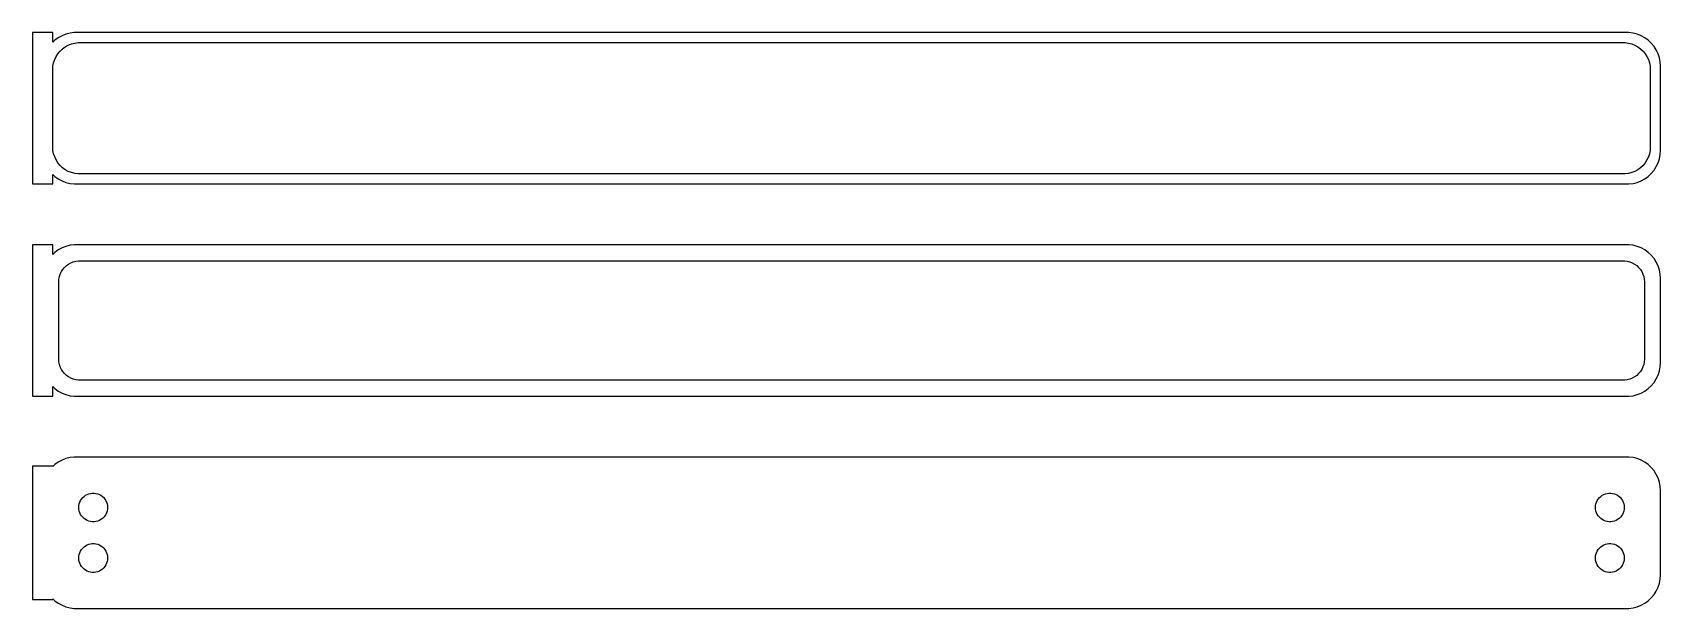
# Model space of a CAD drawing. Header units: metres. Extents: x -122 to 120, y 83 to 169.
import ezdxf

# ---------------------------------------------------------------- set-up
doc = ezdxf.new("R2010")
doc.units = ezdxf.units.M

msp = doc.modelspace()

# ---------------------------------------------------------------- linework, layer by layer
for p, q in [((-118.5, 168.74), (-121.5, 168.74)), ((-121.5, 168.74), (-121.5, 146.26)), ((-118.5, 167.309), (-118.5, 168.74)), ((-118.187, 167.603), (-118.5, 167.309)), ((-117.679, 167.972), (-118.187, 167.603)), ((-117.129, 168.274), (-117.679, 167.972)), ((-116.545, 168.505), (-117.129, 168.274)), ((-116.643, 166.627), (-116.203, 166.869)), ((-115.937, 168.661), (-116.545, 168.505)), ((-116.203, 166.869), (-115.736, 167.054)), ((-115.314, 168.74), (-115.937, 168.661)), ((-115.736, 167.054), (-115.25, 167.179)), ((115.314, 168.74), (-115.314, 168.74)), ((-115.25, 167.179), (-114.751, 167.242)), ((-114.751, 167.242), (114.751, 167.242)), ((114.751, 167.242), (115.25, 167.179)), ((115.25, 167.179), (115.736, 167.054)), ((115.937, 168.661), (115.314, 168.74)), ((115.736, 167.054), (116.203, 166.869)), ((116.545, 168.505), (115.937, 168.661)), ((116.203, 166.869), (116.643, 166.627)), ((117.129, 168.274), (116.545, 168.505)), ((117.679, 167.972), (117.129, 168.274)), ((118.187, 167.603), (117.679, 167.972)), ((118.645, 167.173), (118.187, 167.603)), ((119.045, 166.689), (118.645, 167.173)), ((119.382, 166.159), (119.045, 166.689)), ((-118.468, 163.751), (-118.374, 164.245)), ((-118.374, 164.245), (-118.219, 164.722)), ((-118.219, 164.722), (-118.005, 165.177)), ((-118.005, 165.177), (-117.736, 165.601)), ((-117.736, 165.601), (-117.416, 165.988)), ((-117.416, 165.988), (-117.05, 166.332)), ((-117.05, 166.332), (-116.643, 166.627)), ((116.643, 166.627), (117.05, 166.332)), ((117.05, 166.332), (117.416, 165.988)), ((117.416, 165.988), (117.736, 165.601)), ((117.736, 165.601), (118.005, 165.177)), ((118.005, 165.177), (118.219, 164.722)), ((118.219, 164.722), (118.374, 164.245)), ((118.374, 164.245), (118.468, 163.751)), ((119.649, 165.591), (119.382, 166.159)), ((119.843, 164.993), (119.649, 165.591)), ((119.961, 164.377), (119.843, 164.993)), ((120, 163.75), (119.961, 164.377)), ((-118.5, 163.25), (-118.468, 163.751)), ((-118.5, 151.75), (-118.5, 163.25)), ((118.468, 163.751), (118.5, 163.25)), ((118.5, 163.25), (118.5, 151.75)), ((120, 151.25), (120, 163.75)), ((-118.468, 151.249), (-118.5, 151.75)), ((-118.374, 150.755), (-118.468, 151.249)), ((-118.219, 150.278), (-118.374, 150.755)), ((-118.005, 149.823), (-118.219, 150.278)), ((-117.736, 149.399), (-118.005, 149.823)), ((118.005, 149.823), (117.736, 149.399)), ((118.219, 150.278), (118.005, 149.823)), ((118.374, 150.755), (118.219, 150.278)), ((118.468, 151.249), (118.374, 150.755)), ((118.5, 151.75), (118.468, 151.249)), ((119.649, 149.409), (119.843, 150.007)), ((119.843, 150.007), (119.961, 150.623)), ((119.961, 150.623), (120, 151.25)), ((-118.5, 147.691), (-118.187, 147.397)), ((-118.5, 146.26), (-118.5, 147.691)), ((-118.187, 147.397), (-117.679, 147.028)), ((-117.416, 149.012), (-117.736, 149.399)), ((-117.05, 148.668), (-117.416, 149.012)), ((-116.643, 148.373), (-117.05, 148.668)), ((-116.203, 148.131), (-116.643, 148.373)), ((-115.736, 147.946), (-116.203, 148.131)), ((-115.25, 147.821), (-115.736, 147.946)), ((-114.751, 147.758), (-115.25, 147.821)), ((114.751, 147.758), (-114.751, 147.758)), ((115.25, 147.821), (114.751, 147.758)), ((115.736, 147.946), (115.25, 147.821)), ((116.203, 148.131), (115.736, 147.946)), ((116.643, 148.373), (116.203, 148.131)), ((117.05, 148.668), (116.643, 148.373)), ((117.416, 149.012), (117.05, 148.668)), ((117.736, 149.399), (117.416, 149.012)), ((117.679, 147.028), (118.187, 147.397)), ((118.187, 147.397), (118.645, 147.827)), ((118.645, 147.827), (119.045, 148.311)), ((119.045, 148.311), (119.382, 148.841)), ((119.382, 148.841), (119.649, 149.409)), ((-121.5, 146.26), (-118.5, 146.26)), ((-117.679, 147.028), (-117.129, 146.726)), ((-117.129, 146.726), (-116.545, 146.495)), ((-116.545, 146.495), (-115.937, 146.339)), ((-115.937, 146.339), (-115.314, 146.26)), ((-115.314, 146.26), (115.314, 146.26)), ((115.314, 146.26), (115.937, 146.339)), ((115.937, 146.339), (116.545, 146.495)), ((116.545, 146.495), (117.129, 146.726)), ((117.129, 146.726), (117.679, 147.028)), ((-118.5, 137.229), (-121.5, 137.229)), ((-121.5, 137.229), (-121.5, 114.771)), ((-118.5, 135.809), (-118.5, 137.229)), ((-118.187, 136.103), (-118.5, 135.809)), ((-117.679, 136.472), (-118.187, 136.103)), ((-117.129, 136.774), (-117.679, 136.472)), ((-116.545, 137.005), (-117.129, 136.774)), ((-115.937, 137.161), (-116.545, 137.005)), ((-115.314, 137.24), (-115.937, 137.161)), ((115.314, 137.24), (-115.314, 137.24)), ((115.937, 137.161), (115.314, 137.24)), ((116.545, 137.005), (115.937, 137.161)), ((117.129, 136.774), (116.545, 137.005)), ((117.679, 136.472), (117.129, 136.774)), ((118.187, 136.103), (117.679, 136.472)), ((118.645, 135.673), (118.187, 136.103)), ((119.045, 135.189), (118.645, 135.673)), ((-117.515, 132.524), (-117.394, 132.896)), ((-117.394, 132.896), (-117.228, 133.25)), ((-117.228, 133.25), (-117.018, 133.58)), ((-117.018, 133.58), (-116.769, 133.881)), ((-116.769, 133.881), (-116.484, 134.149)), ((-116.484, 134.149), (-116.168, 134.378)), ((-116.168, 134.378), (-115.825, 134.567)), ((-115.825, 134.567), (-115.462, 134.711)), ((-115.462, 134.711), (-115.083, 134.808)), ((-115.083, 134.808), (-114.695, 134.857)), ((-114.695, 134.857), (114.695, 134.857)), ((114.695, 134.857), (115.083, 134.808)), ((115.083, 134.808), (115.462, 134.711)), ((115.462, 134.711), (115.825, 134.567)), ((115.825, 134.567), (116.168, 134.378)), ((116.168, 134.378), (116.484, 134.149)), ((116.484, 134.149), (116.769, 133.881)), ((116.769, 133.881), (117.018, 133.58)), ((117.018, 133.58), (117.228, 133.25)), ((117.228, 133.25), (117.394, 132.896)), ((117.394, 132.896), (117.515, 132.524)), ((119.382, 134.659), (119.045, 135.189)), ((119.649, 134.091), (119.382, 134.659)), ((119.843, 133.493), (119.649, 134.091)), ((119.961, 132.877), (119.843, 133.493)), ((120, 132.25), (119.961, 132.877)), ((-117.613, 131.75), (-117.588, 132.14)), ((-117.613, 120.25), (-117.613, 131.75)), ((-117.588, 132.14), (-117.515, 132.524)), ((117.515, 132.524), (117.588, 132.14)), ((117.588, 132.14), (117.613, 131.75)), ((117.613, 131.75), (117.613, 120.25)), ((120, 119.75), (120, 132.25)), ((-117.588, 119.86), (-117.613, 120.25)), ((-117.515, 119.476), (-117.588, 119.86)), ((-117.394, 119.104), (-117.515, 119.476)), ((-117.228, 118.75), (-117.394, 119.104)), ((-117.018, 118.42), (-117.228, 118.75)), ((-116.769, 118.119), (-117.018, 118.42)), ((117.018, 118.42), (116.769, 118.119)), ((117.228, 118.75), (117.018, 118.42)), ((117.394, 119.104), (117.228, 118.75)), ((117.515, 119.476), (117.394, 119.104)), ((117.588, 119.86), (117.515, 119.476)), ((117.613, 120.25), (117.588, 119.86)), ((119.649, 117.909), (119.843, 118.507)), ((119.843, 118.507), (119.961, 119.123)), ((119.961, 119.123), (120, 119.75)), ((-118.5, 114.771), (-118.5, 116.191)), ((-118.5, 116.191), (-118.187, 115.897)), ((-116.484, 117.851), (-116.769, 118.119)), ((-116.168, 117.622), (-116.484, 117.851)), ((-115.825, 117.433), (-116.168, 117.622)), ((-115.462, 117.289), (-115.825, 117.433)), ((-115.083, 117.192), (-115.462, 117.289)), ((-114.695, 117.143), (-115.083, 117.192)), ((114.695, 117.143), (-114.695, 117.143)), ((115.083, 117.192), (114.695, 117.143)), ((115.462, 117.289), (115.083, 117.192)), ((115.825, 117.433), (115.462, 117.289)), ((116.168, 117.622), (115.825, 117.433)), ((116.484, 117.851), (116.168, 117.622)), ((116.769, 118.119), (116.484, 117.851)), ((118.187, 115.897), (118.645, 116.327)), ((118.645, 116.327), (119.045, 116.811)), ((119.045, 116.811), (119.382, 117.341)), ((119.382, 117.341), (119.649, 117.909)), ((-121.5, 114.771), (-118.5, 114.771)), ((-118.187, 115.897), (-117.679, 115.528)), ((-117.679, 115.528), (-117.129, 115.226)), ((-117.129, 115.226), (-116.545, 114.995)), ((-116.545, 114.995), (-115.937, 114.839)), ((-115.937, 114.839), (-115.314, 114.76)), ((-115.314, 114.76), (115.314, 114.76)), ((115.314, 114.76), (115.937, 114.839)), ((115.937, 114.839), (116.545, 114.995)), ((116.545, 114.995), (117.129, 115.226)), ((117.129, 115.226), (117.679, 115.528)), ((117.679, 115.528), (118.187, 115.897)), ((-118.5, 104.403), (-121.5, 104.403)), ((-121.5, 104.403), (-121.5, 84.5974)), ((-118.187, 104.603), (-118.5, 104.309)), ((-118.5, 104.309), (-118.5, 104.403)), ((-117.679, 104.972), (-118.187, 104.603)), ((-117.129, 105.274), (-117.679, 104.972)), ((-116.545, 105.505), (-117.129, 105.274)), ((-115.937, 105.661), (-116.545, 105.505)), ((-115.314, 105.74), (-115.937, 105.661)), ((115.314, 105.74), (-115.314, 105.74)), ((115.937, 105.661), (115.314, 105.74)), ((116.545, 105.505), (115.937, 105.661)), ((117.129, 105.274), (116.545, 105.505)), ((117.679, 104.972), (117.129, 105.274)), ((118.187, 104.603), (117.679, 104.972)), ((118.645, 104.173), (118.187, 104.603)), ((119.045, 103.689), (118.645, 104.173)), ((119.382, 103.159), (119.045, 103.689)), ((119.649, 102.591), (119.382, 103.159)), ((119.843, 101.993), (119.649, 102.591)), ((119.961, 101.377), (119.843, 101.993)), ((-114.568, 98.781), (-114.485, 99.036)), ((-114.485, 99.036), (-114.371, 99.2787)), ((-114.371, 99.2787), (-114.227, 99.5051)), ((-114.227, 99.5051), (-114.057, 99.7117)), ((-114.057, 99.7117), (-113.861, 99.8953)), ((-113.861, 99.8953), (-113.644, 100.053)), ((-113.644, 100.053), (-113.409, 100.182)), ((-113.409, 100.182), (-113.16, 100.281)), ((-113.16, 100.281), (-112.9, 100.347)), ((-112.9, 100.347), (-112.634, 100.381)), ((-112.634, 100.381), (-112.366, 100.381)), ((-112.366, 100.381), (-112.1, 100.347)), ((-112.1, 100.347), (-111.84, 100.281)), ((-111.84, 100.281), (-111.591, 100.182)), ((-111.591, 100.182), (-111.356, 100.053)), ((-111.356, 100.053), (-111.139, 99.8953)), ((-111.139, 99.8953), (-110.943, 99.7117)), ((-110.943, 99.7117), (-110.773, 99.5051)), ((-110.773, 99.5051), (-110.629, 99.2787)), ((-110.629, 99.2787), (-110.515, 99.036)), ((-110.515, 99.036), (-110.432, 98.781)), ((110.432, 98.781), (110.515, 99.036)), ((110.515, 99.036), (110.629, 99.2787)), ((110.629, 99.2787), (110.773, 99.5051)), ((110.773, 99.5051), (110.943, 99.7117)), ((110.943, 99.7117), (111.139, 99.8953)), ((111.139, 99.8953), (111.356, 100.053)), ((111.356, 100.053), (111.591, 100.182)), ((111.591, 100.182), (111.84, 100.281)), ((111.84, 100.281), (112.1, 100.347)), ((112.1, 100.347), (112.366, 100.381)), ((112.366, 100.381), (112.634, 100.381)), ((112.634, 100.381), (112.9, 100.347)), ((112.9, 100.347), (113.16, 100.281)), ((113.16, 100.281), (113.409, 100.182)), ((113.409, 100.182), (113.644, 100.053)), ((113.644, 100.053), (113.861, 99.8953)), ((113.861, 99.8953), (114.057, 99.7117)), ((114.057, 99.7117), (114.227, 99.5051)), ((114.227, 99.5051), (114.371, 99.2787)), ((114.371, 99.2787), (114.485, 99.036)), ((114.485, 99.036), (114.568, 98.781)), ((120, 100.75), (119.961, 101.377)), ((120, 88.25), (120, 100.75)), ((-114.635, 98.25), (-114.618, 98.5176)), ((-114.618, 97.9824), (-114.635, 98.25)), ((-114.618, 98.5176), (-114.568, 98.781)), ((-114.568, 97.719), (-114.618, 97.9824)), ((-114.485, 97.4639), (-114.568, 97.719)), ((-114.371, 97.2213), (-114.485, 97.4639)), ((-114.227, 96.9949), (-114.371, 97.2213)), ((-114.057, 96.7883), (-114.227, 96.9949)), ((-113.861, 96.6047), (-114.057, 96.7883)), ((-113.644, 96.4471), (-113.861, 96.6047)), ((-111.139, 96.6047), (-111.356, 96.4471)), ((-110.943, 96.7883), (-111.139, 96.6047)), ((-110.773, 96.9949), (-110.943, 96.7883)), ((-110.629, 97.2213), (-110.773, 96.9949)), ((-110.515, 97.4639), (-110.629, 97.2213)), ((-110.432, 97.719), (-110.515, 97.4639)), ((-110.432, 98.781), (-110.382, 98.5176)), ((-110.382, 97.9824), (-110.432, 97.719)), ((-110.382, 98.5176), (-110.365, 98.25)), ((-110.365, 98.25), (-110.382, 97.9824)), ((110.365, 98.25), (110.382, 98.5176)), ((110.382, 97.9824), (110.365, 98.25)), ((110.382, 98.5176), (110.432, 98.781)), ((110.432, 97.719), (110.382, 97.9824)), ((110.515, 97.4639), (110.432, 97.719)), ((110.629, 97.2213), (110.515, 97.4639)), ((110.773, 96.9949), (110.629, 97.2213)), ((110.943, 96.7883), (110.773, 96.9949)), ((111.139, 96.6047), (110.943, 96.7883)), ((111.356, 96.4471), (111.139, 96.6047)), ((113.861, 96.6047), (113.644, 96.4471)), ((114.057, 96.7883), (113.861, 96.6047)), ((114.227, 96.9949), (114.057, 96.7883)), ((114.371, 97.2213), (114.227, 96.9949)), ((114.485, 97.4639), (114.371, 97.2213)), ((114.568, 97.719), (114.485, 97.4639)), ((114.568, 98.781), (114.618, 98.5176)), ((114.618, 97.9824), (114.568, 97.719)), ((114.618, 98.5176), (114.635, 98.25)), ((114.635, 98.25), (114.618, 97.9824)), ((-113.409, 96.3179), (-113.644, 96.4471)), ((-113.16, 96.2192), (-113.409, 96.3179)), ((-112.9, 96.1525), (-113.16, 96.2192)), ((-112.634, 96.1189), (-112.9, 96.1525)), ((-112.366, 96.1189), (-112.634, 96.1189)), ((-112.1, 96.1525), (-112.366, 96.1189)), ((-111.84, 96.2192), (-112.1, 96.1525)), ((-111.591, 96.3179), (-111.84, 96.2192)), ((-111.356, 96.4471), (-111.591, 96.3179)), ((111.591, 96.3179), (111.356, 96.4471)), ((111.84, 96.2192), (111.591, 96.3179)), ((112.1, 96.1525), (111.84, 96.2192)), ((112.366, 96.1189), (112.1, 96.1525)), ((112.634, 96.1189), (112.366, 96.1189)), ((112.9, 96.1525), (112.634, 96.1189)), ((113.16, 96.2192), (112.9, 96.1525)), ((113.409, 96.3179), (113.16, 96.2192)), ((113.644, 96.4471), (113.409, 96.3179)), ((-114.485, 91.5361), (-114.371, 91.7787)), ((-114.371, 91.7787), (-114.227, 92.0051)), ((-114.227, 92.0051), (-114.057, 92.2117)), ((-114.057, 92.2117), (-113.861, 92.3953)), ((-113.861, 92.3953), (-113.644, 92.5529)), ((-113.644, 92.5529), (-113.409, 92.6821)), ((-113.409, 92.6821), (-113.16, 92.7808)), ((-113.16, 92.7808), (-112.9, 92.8475)), ((-112.9, 92.8475), (-112.634, 92.8811)), ((-112.634, 92.8811), (-112.366, 92.8811)), ((-112.366, 92.8811), (-112.1, 92.8475)), ((-112.1, 92.8475), (-111.84, 92.7808)), ((-111.84, 92.7808), (-111.591, 92.6821)), ((-111.591, 92.6821), (-111.356, 92.5529)), ((-111.356, 92.5529), (-111.139, 92.3953)), ((-111.139, 92.3953), (-110.943, 92.2117)), ((-110.943, 92.2117), (-110.773, 92.0051)), ((-110.773, 92.0051), (-110.629, 91.7787)), ((-110.629, 91.7787), (-110.515, 91.5361)), ((110.515, 91.5361), (110.629, 91.7787)), ((110.629, 91.7787), (110.773, 92.0051)), ((110.773, 92.0051), (110.943, 92.2117)), ((110.943, 92.2117), (111.139, 92.3953)), ((111.139, 92.3953), (111.356, 92.5529)), ((111.356, 92.5529), (111.591, 92.6821)), ((111.591, 92.6821), (111.84, 92.7808)), ((111.84, 92.7808), (112.1, 92.8475)), ((112.1, 92.8475), (112.366, 92.8811)), ((112.366, 92.8811), (112.634, 92.8811)), ((112.634, 92.8811), (112.9, 92.8475)), ((112.9, 92.8475), (113.16, 92.7808)), ((113.16, 92.7808), (113.409, 92.6821)), ((113.409, 92.6821), (113.644, 92.5529)), ((113.644, 92.5529), (113.861, 92.3953)), ((113.861, 92.3953), (114.057, 92.2117)), ((114.057, 92.2117), (114.227, 92.0051)), ((114.227, 92.0051), (114.371, 91.7787)), ((114.371, 91.7787), (114.485, 91.5361)), ((-114.635, 90.75), (-114.618, 91.0176)), ((-114.618, 90.4824), (-114.635, 90.75)), ((-114.618, 91.0176), (-114.568, 91.281)), ((-114.568, 90.219), (-114.618, 90.4824)), ((-114.568, 91.281), (-114.485, 91.5361)), ((-114.485, 89.964), (-114.568, 90.219)), ((-114.371, 89.7213), (-114.485, 89.964)), ((-114.227, 89.4949), (-114.371, 89.7213)), ((-114.057, 89.2883), (-114.227, 89.4949)), ((-110.773, 89.4949), (-110.943, 89.2883)), ((-110.629, 89.7213), (-110.773, 89.4949)), ((-110.515, 89.964), (-110.629, 89.7213)), ((-110.515, 91.5361), (-110.432, 91.281)), ((-110.432, 90.219), (-110.515, 89.964)), ((-110.432, 91.281), (-110.382, 91.0176)), ((-110.382, 90.4824), (-110.432, 90.219)), ((-110.382, 91.0176), (-110.365, 90.75)), ((-110.365, 90.75), (-110.382, 90.4824)), ((110.365, 90.75), (110.382, 91.0176)), ((110.382, 90.4824), (110.365, 90.75)), ((110.382, 91.0176), (110.432, 91.281)), ((110.432, 90.219), (110.382, 90.4824)), ((110.432, 91.281), (110.515, 91.5361)), ((110.515, 89.964), (110.432, 90.219)), ((110.629, 89.7213), (110.515, 89.964)), ((110.773, 89.4949), (110.629, 89.7213)), ((110.943, 89.2883), (110.773, 89.4949)), ((114.227, 89.4949), (114.057, 89.2883)), ((114.371, 89.7213), (114.227, 89.4949)), ((114.485, 89.964), (114.371, 89.7213)), ((114.485, 91.5361), (114.568, 91.281)), ((114.568, 90.219), (114.485, 89.964)), ((114.568, 91.281), (114.618, 91.0176)), ((114.618, 90.4824), (114.568, 90.219)), ((114.618, 91.0176), (114.635, 90.75)), ((114.635, 90.75), (114.618, 90.4824)), ((-113.861, 89.1047), (-114.057, 89.2883)), ((-113.644, 88.9471), (-113.861, 89.1047)), ((-113.409, 88.8179), (-113.644, 88.9471)), ((-113.16, 88.7192), (-113.409, 88.8179)), ((-112.9, 88.6525), (-113.16, 88.7192)), ((-112.634, 88.6189), (-112.9, 88.6525)), ((-112.366, 88.6189), (-112.634, 88.6189)), ((-112.1, 88.6525), (-112.366, 88.6189)), ((-111.84, 88.7192), (-112.1, 88.6525)), ((-111.591, 88.8179), (-111.84, 88.7192)), ((-111.356, 88.9471), (-111.591, 88.8179)), ((-111.139, 89.1047), (-111.356, 88.9471)), ((-110.943, 89.2883), (-111.139, 89.1047)), ((111.139, 89.1047), (110.943, 89.2883)), ((111.356, 88.9471), (111.139, 89.1047)), ((111.591, 88.8179), (111.356, 88.9471)), ((111.84, 88.7192), (111.591, 88.8179)), ((112.1, 88.6525), (111.84, 88.7192)), ((112.366, 88.6189), (112.1, 88.6525)), ((112.634, 88.6189), (112.366, 88.6189)), ((112.9, 88.6525), (112.634, 88.6189)), ((113.16, 88.7192), (112.9, 88.6525)), ((113.409, 88.8179), (113.16, 88.7192)), ((113.644, 88.9471), (113.409, 88.8179)), ((113.861, 89.1047), (113.644, 88.9471)), ((114.057, 89.2883), (113.861, 89.1047)), ((119.649, 86.4094), (119.843, 87.0066)), ((119.843, 87.0066), (119.961, 87.6233)), ((119.961, 87.6233), (120, 88.25)), ((-121.5, 84.5974), (-118.5, 84.5974)), ((-118.5, 84.5974), (-118.5, 84.6913)), ((-118.5, 84.6913), (-118.187, 84.3974)), ((118.187, 84.3974), (118.645, 84.8273)), ((118.645, 84.8273), (119.045, 85.3111)), ((119.045, 85.3111), (119.382, 85.8412)), ((119.382, 85.8412), (119.649, 86.4094)), ((-118.187, 84.3974), (-117.679, 84.0284)), ((-117.679, 84.0284), (-117.129, 83.7259)), ((-117.129, 83.7259), (-116.545, 83.4947)), ((-116.545, 83.4947), (-115.937, 83.3386)), ((-115.937, 83.3386), (-115.314, 83.2599)), ((-115.314, 83.2599), (115.314, 83.2599)), ((115.314, 83.2599), (115.937, 83.3386)), ((115.937, 83.3386), (116.545, 83.4947)), ((116.545, 83.4947), (117.129, 83.7259)), ((117.129, 83.7259), (117.679, 84.0284)), ((117.679, 84.0284), (118.187, 84.3974))]:
    msp.add_line(p, q)

doc.saveas('drawing.dxf')
